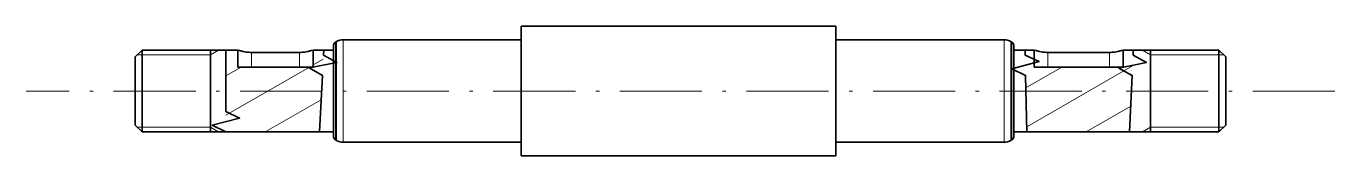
# Model space of a CAD drawing. Extents: x 201 to 393, y 200 to 220.
import ezdxf

# ---------------------------------------------------------------- set-up
doc = ezdxf.new("R2010")
doc.units = 0
doc.linetypes.add('DASHDOT', pattern=[18.5, 12, -3, 0.5, -3])

msp = doc.modelspace()

# ---------------------------------------------------------------- linework, layer by layer
at = {"color": 7, "lineweight": 35}
for p, q in [((273.7, 218.34), (273.7, 219.5)), ((273.7, 219.5), (319.7, 219.5)), ((273.7, 200.5), (273.7, 218.34)), ((319.7, 218.34), (319.7, 219.5)), ((319.7, 200.5), (319.7, 218.34)), ((246.3, 215.89), (246.3, 216.71)), ((246.55, 217.14), (246.7, 217.23)), ((247.7, 217.5), (273.7, 217.5)), ((319.7, 217.5), (344.3, 217.5)), ((345.45, 217.14), (345.3, 217.23)), ((345.7, 215.89), (345.7, 216.71)), ((217.3, 215), (218.3, 216)), ((217.3, 214.39), (217.3, 215)), ((217.3, 205), (217.3, 214.39)), ((218.3, 215.27), (218.3, 216)), ((218.3, 216), (230.55, 216)), ((218.3, 204), (218.3, 215.27)), ((228.3, 210), (228.3, 216)), ((230.55, 216), (230.55, 215.27)), ((230.55, 216), (232.3, 216)), ((232.3, 216), (232.3, 213.5)), ((234.3, 215.66), (241.3, 215.66)), ((243.3, 216), (244.87, 216)), ((243.3, 213.5), (243.3, 216)), ((244.87, 216), (244.83, 215.27)), ((244.87, 216), (246.3, 216)), ((246.3, 203.29), (246.3, 215.89)), ((345.7, 216), (347.38, 216)), ((345.7, 203.29), (345.7, 215.89)), ((347.38, 216), (347.39, 215.27)), ((347.38, 216), (348.7, 216)), ((348.7, 216), (348.7, 213.5)), ((350.7, 215.66), (359.7, 215.66)), ((361.7, 216), (363.18, 216)), ((361.7, 213.5), (361.7, 216)), ((363.18, 216), (363.15, 215.27)), ((363.18, 216), (375.7, 216)), ((365.7, 210), (365.7, 216)), ((375.7, 215.27), (375.7, 216)), ((376.7, 215), (375.7, 216)), ((375.7, 204), (375.7, 215.27)), ((376.7, 214.39), (376.7, 215)), ((376.7, 205), (376.7, 214.39)), ((243.3, 213.5), (232.3, 213.5)), ((361.7, 213.5), (348.7, 213.5)), ((228.3, 204), (228.3, 210)), ((365.7, 204), (365.7, 210)), ((217.3, 205), (218.3, 204)), ((376.7, 205), (375.7, 204)), ((218.3, 204), (230.55, 204)), ((230.55, 204), (244.22, 204)), ((244.22, 204), (246.3, 204)), ((246.55, 202.86), (246.7, 202.77)), ((345.45, 202.86), (345.3, 202.77)), ((345.7, 204), (347.62, 204)), ((347.62, 204), (362.64, 204)), ((362.64, 204), (375.7, 204)), ((247.7, 202.5), (273.7, 202.5)), ((319.7, 202.5), (344.3, 202.5)), ((273.7, 200.5), (319.7, 200.5))]:
    msp.add_line(p, q, dxfattribs=at)
at = {"color": 7, "lineweight": 13}
for p, q in [((246.55, 216.27), (246.55, 217.14)), ((246.55, 202.86), (246.55, 216.27)), ((246.7, 216.35), (246.7, 217.23)), ((246.7, 202.77), (246.7, 216.35)), ((247.7, 216.58), (247.7, 217.5)), ((247.7, 202.5), (247.7, 216.58)), ((344.3, 216.58), (344.3, 217.5)), ((344.3, 202.5), (344.3, 216.58)), ((345.3, 216.35), (345.3, 217.23)), ((345.3, 202.77), (345.3, 216.35)), ((345.45, 216.27), (345.45, 217.14)), ((345.45, 202.86), (345.45, 216.27)), ((218.3, 215.32), (217.62, 215.32)), ((228.3, 215.32), (218.3, 215.32)), ((228.3, 215.32), (229.47, 216)), ((234.3, 215.66), (234.3, 213.5)), ((241.3, 213.5), (241.3, 215.66)), ((243.3, 213.81), (244.79, 214.67)), ((350.7, 215.66), (350.7, 213.5)), ((359.7, 213.5), (359.7, 215.66)), ((365.7, 215.32), (364.53, 216)), ((365.7, 215.32), (375.7, 215.32)), ((375.7, 215.32), (376.38, 215.32)), ((230.55, 206.45), (242.76, 213.5)), ((230.55, 212.22), (232.76, 213.5)), ((347.49, 210.46), (352.76, 213.5)), ((347.61, 204.75), (363.08, 213.68)), ((236.31, 204), (244.47, 208.71)), ((356.31, 204), (362.81, 207.76)), ((218.3, 204.68), (217.62, 204.68)), ((228.3, 204.68), (218.3, 204.68)), ((228.3, 204.68), (229.47, 204)), ((365.7, 204.68), (364.53, 204)), ((365.7, 204.68), (375.7, 204.68)), ((375.7, 204.68), (376.38, 204.68))]:
    msp.add_line(p, q, dxfattribs=at)
at = {"color": 7, "linetype": 'DASHDOT', "lineweight": 13}
msp.add_line((392.64, 210), (201.36, 210), dxfattribs=at)
at = {"color": 7, "lineweight": 35}
for points in [[(230.55, 215.27), (230.55, 207), (232.55, 206), (228.55, 205), (230.55, 204)], [(234.3, 215.66), (234.1, 215.66), (233.89, 215.67), (233.69, 215.69), (233.5, 215.71), (233.31, 215.74), (233.14, 215.78), (233.01, 215.8), (232.89, 215.83), (232.77, 215.86), (232.67, 215.89), (232.56, 215.92), (232.3, 216)], [(241.3, 215.66), (241.5, 215.66), (241.7, 215.67), (241.9, 215.69), (242.1, 215.71), (242.28, 215.74), (242.46, 215.78), (242.59, 215.8), (242.71, 215.83), (242.82, 215.86), (242.93, 215.89), (243.03, 215.92), (243.3, 216)], [(244.22, 204), (244.66, 212.27), (242.72, 213.38), (246.77, 214.16), (244.83, 215.27)], [(347.62, 204), (347.45, 212.27), (345.43, 213.23), (349.41, 214.31), (347.39, 215.27)], [(350.7, 215.66), (350.5, 215.66), (350.3, 215.67), (350.1, 215.69), (349.9, 215.71), (349.72, 215.74), (349.54, 215.78), (349.41, 215.8), (349.29, 215.83), (349.18, 215.86), (349.07, 215.89), (348.97, 215.92), (348.7, 216)], [(359.7, 215.66), (359.9, 215.66), (360.11, 215.67), (360.31, 215.69), (360.5, 215.71), (360.69, 215.74), (360.86, 215.78), (360.99, 215.8), (361.11, 215.83), (361.23, 215.86), (361.33, 215.89), (361.44, 215.92), (361.7, 216)], [(362.64, 204), (363.02, 212.27), (361.06, 213.36), (365.1, 214.18), (363.15, 215.27)]]:
    msp.add_lwpolyline(points, dxfattribs=at)
for centre, radius, start, end in [((246.8, 216.71), 0.5, 120, 180), ((247.7, 215.5), 2, 90, 120), ((344.3, 215.5), 2, 60, 90), ((345.2, 216.71), 0.5, 0, 60), ((246.8, 203.29), 0.5, 180, 240), ((247.7, 204.5), 2, 240, 270), ((344.3, 204.5), 2, 270, 300), ((345.2, 203.29), 0.5, 300, 360)]:
    msp.add_arc(centre, radius, start, end, dxfattribs=at)

doc.saveas('drawing.dxf')
